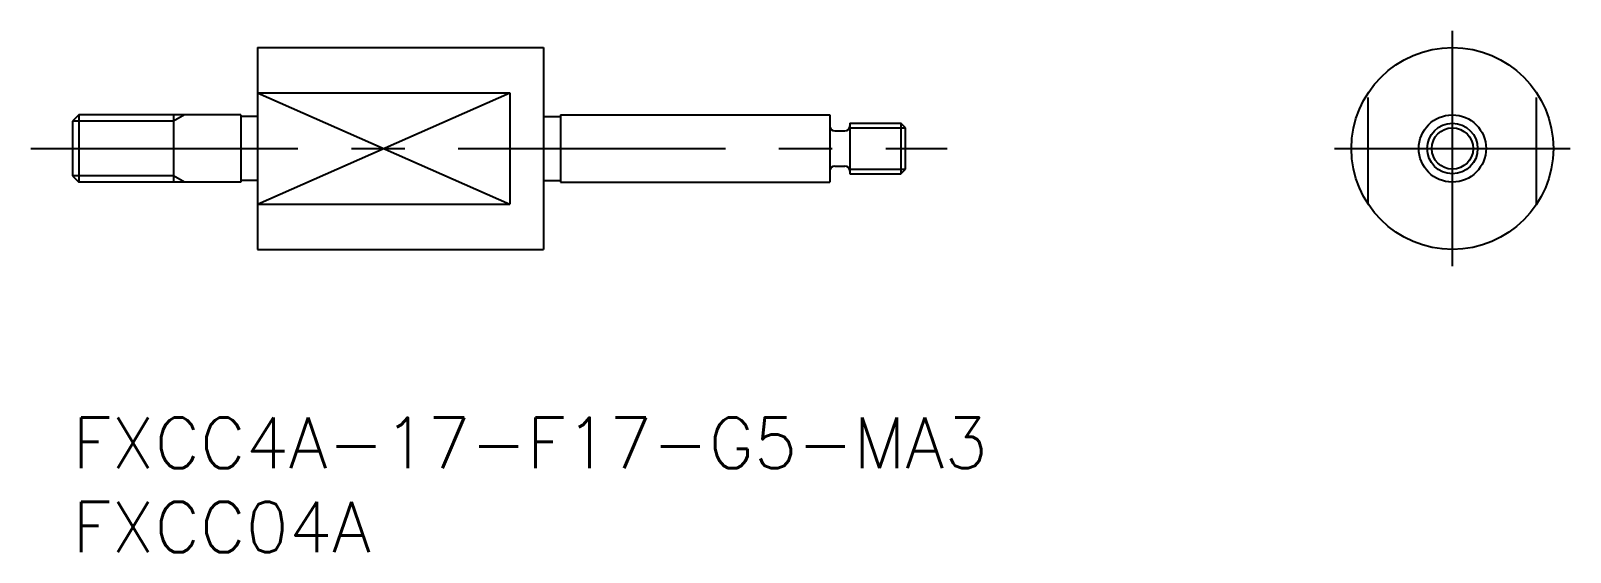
# Model space of a CAD drawing. Extents: x -2.5 to 89, y -8 to 23.
import ezdxf

# ---------------------------------------------------------------- set-up
doc = ezdxf.new("R2010")
doc.units = 0
doc.header["$LTSCALE"] = 0.5
doc.linetypes.add('CENTER', pattern=[50.8, 31.75, -6.35, 6.35, -6.35])
doc.linetypes.add('DASHED', pattern=[19.05, 12.7, -6.35])
for name, color, linetype in [('MSM_CENTER', 1, 'CENTER'), ('MSM_CONTINUOUS', 7, 'CONTINUOUS'), ('MSM_DASHED', 4, 'DASHED'), ('MSM_NARROW', 5, 'CONTINUOUS'), ('MSM_PART_NUMBER', 7, 'CONTINUOUS')]:
    doc.layers.add(name, color=color, linetype=linetype)
doc.styles.get("Standard").update_dxf_attribs({"font": 'txt.shx', "height": 3, "bigfont": 'bigfont.shx'})

# ---------------------------------------------------------------- blocks, each defined once
blk = doc.blocks.new('*U3')
at = {"layer": 'MSM_PART_NUMBER'}
blk.add_text('FXCC4A-17-F17-G5-MA3', height=3, dxfattribs=at).set_placement((0, -3))
blk = doc.blocks.new('*U4')
at = {"layer": 'MSM_PART_NUMBER'}
blk.add_text('FXCC04A', height=3, dxfattribs=at).set_placement((0, -8))

msp = doc.modelspace()

# ---------------------------------------------------------------- linework, layer by layer
at = {"layer": 'MSM_CENTER'}
for p, q in [((82, 9), (82, 23)), ((-2.475, 16), (51.975, 16)), ((75, 16), (89, 16))]:
    msp.add_line(p, q, dxfattribs=at)
at = {"layer": 'MSM_CONTINUOUS'}
for p, q in [((11, 22), (11, 10)), ((11, 22), (28, 22)), ((28, 22), (28, 10)), ((11, 19.317), (26, 19.317)), ((26, 19.317), (26, 12.683)), ((0.379, 18), (0, 17.621)), ((0, 17.621), (0, 14.379)), ((0.379, 18), (0.379, 14)), ((10, 18), (0.379, 18)), ((6, 18), (6, 14)), ((10, 18), (10, 14)), ((11, 17.9), (10, 17.9)), ((28, 17.9), (29, 17.9)), ((29, 18), (45, 18)), ((29, 18), (29, 14)), ((45, 18), (45, 14)), ((46.2, 17.5), (46.2, 14.5)), ((46.2, 17.5), (49.229, 17.5)), ((49.5, 17.229), (49.229, 17.5)), ((49.229, 17.5), (49.229, 14.5)), ((45.3, 17.05), (45.9, 17.05)), ((49.5, 14.77), (49.5, 17.229)), ((45.3, 14.95), (45.9, 14.95)), ((49.229, 14.5), (49.5, 14.77)), ((0, 14.379), (0.379, 14)), ((10, 14), (0.379, 14)), ((11, 14.1), (10, 14.1)), ((28, 14.1), (29, 14.1)), ((29, 14), (45, 14)), ((46.2, 14.5), (49.229, 14.5)), ((11, 12.683), (26, 12.683)), ((11, 10), (28, 10))]:
    msp.add_line(p, q, dxfattribs=at)
for radius in [6, 2, 1.5]:
    msp.add_circle((82, 16), radius, dxfattribs=at)
for centre, start, end in [((45.3, 17.35), 180, 270), ((45.9, 17.35), 270, 0), ((45.3, 14.65), 90, 180), ((45.9, 14.65), 0, 90)]:
    msp.add_arc(centre, 0.3, start, end, dxfattribs=at)
at = {"layer": 'MSM_DASHED'}
for p, q in [((77, 12.683), (77, 19.317)), ((87, 12.683), (87, 19.317))]:
    msp.add_line(p, q, dxfattribs=at)
at = {"layer": 'MSM_NARROW'}
for p, q in [((11, 19.317), (26, 12.683)), ((11, 12.683), (26, 19.317)), ((6, 17.621), (0, 17.621)), ((6.656, 18), (6, 17.621)), ((46.2, 17.229), (49.5, 17.229)), ((46.2, 14.77), (49.5, 14.77)), ((6, 14.379), (0, 14.379)), ((6.656, 14), (6, 14.379))]:
    msp.add_line(p, q, dxfattribs=at)
msp.add_circle((82, 16), 1.229, dxfattribs=at)

# ---------------------------------------------------------------- block references
at = {"layer": 'MSM_CONTINUOUS'}
for name in ['*U3', '*U4']:
    msp.add_blockref(name, (0, 0), dxfattribs=at)

doc.saveas('drawing.dxf')
